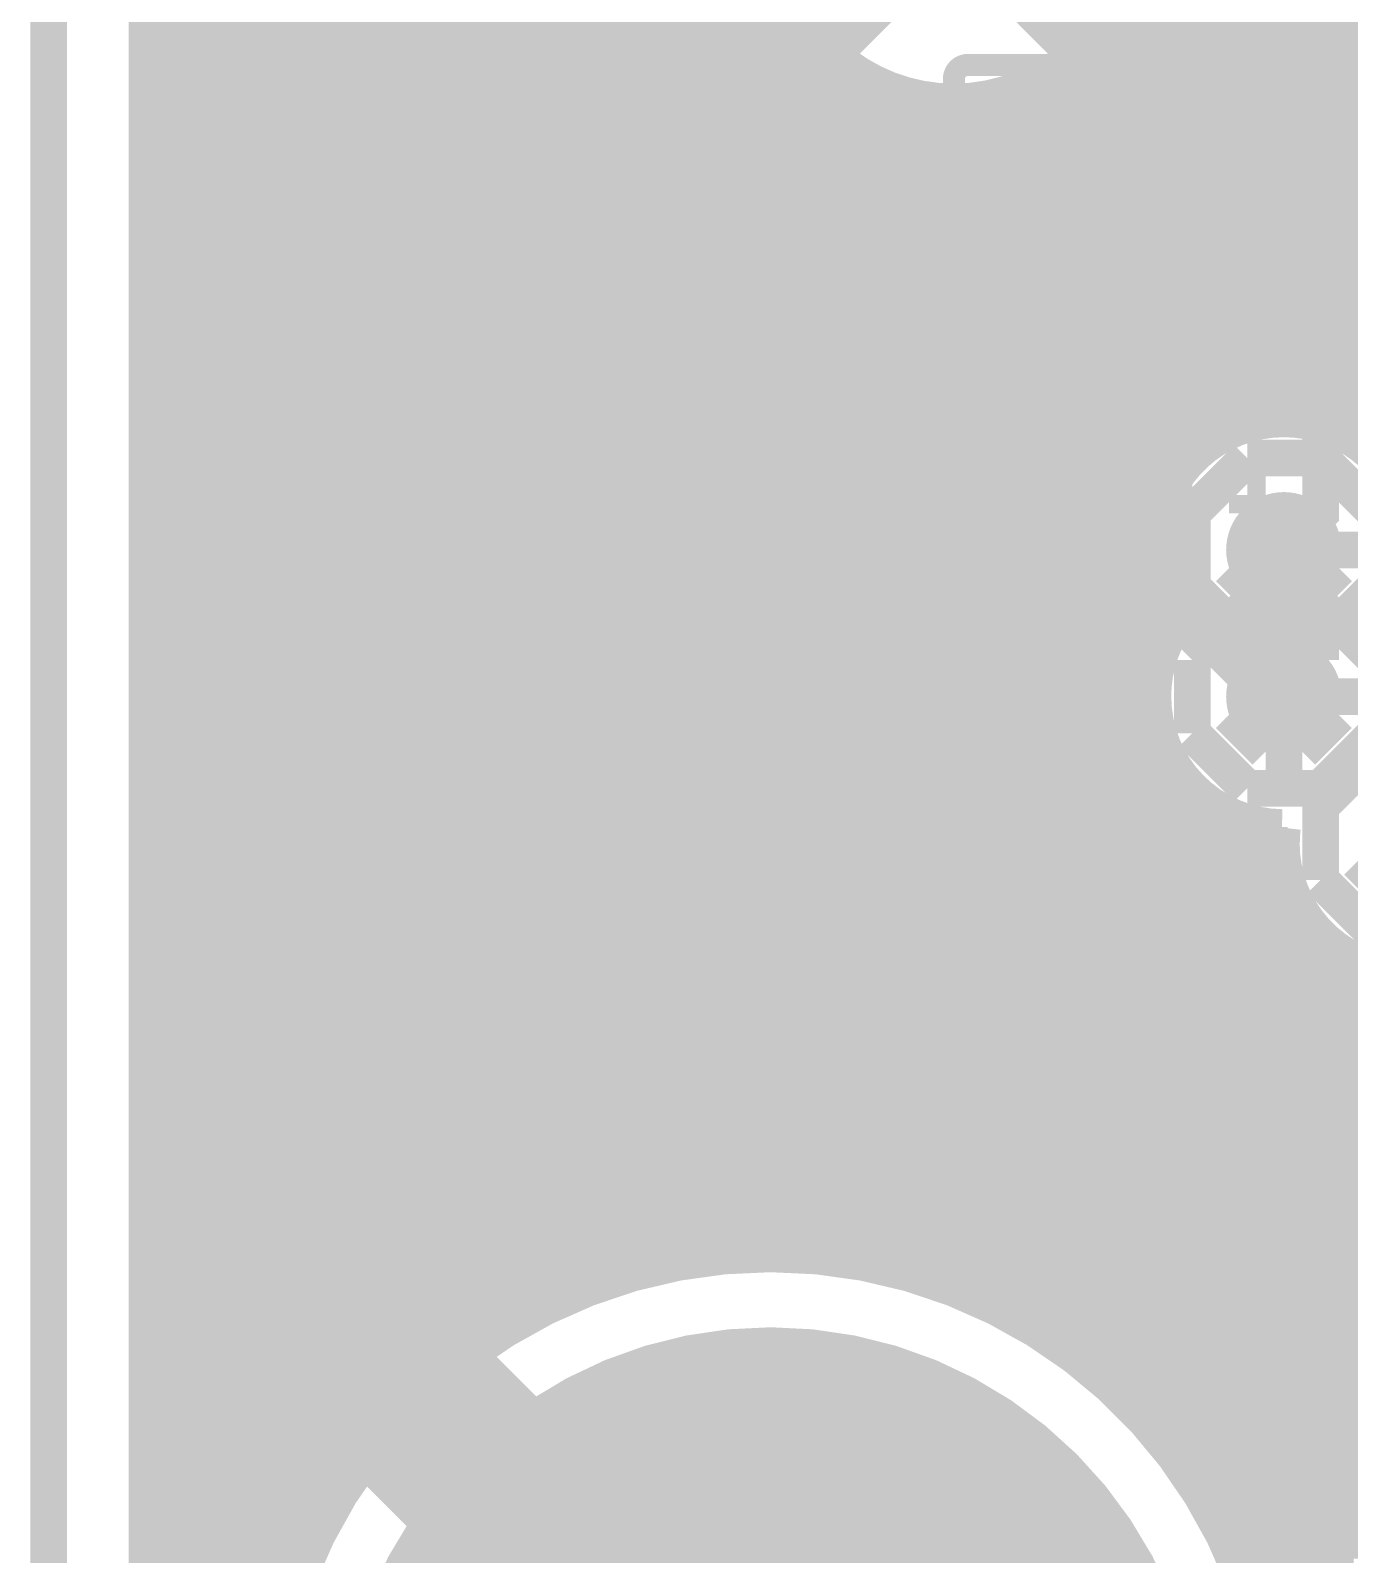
# Model space of a CAD drawing. Extents: x -5 to 157, y -120 to 103.
# Drawn here: x -5.13 to 4.01, y 1.43 to 11.98 of the extents above; entities that cross this region are included whole.
import ezdxf

# ---------------------------------------------------------------- set-up
doc = ezdxf.new("R2010")
doc.units = 0
doc.header["$MEASUREMENT"] = 0
doc.layers.get('0').update_dxf_attribs({"linetype": 'CONTINUOUS'})
for name, color, linetype in [('22-304-2_BOT', 7, 'CONTINUOUS'), ('22-304-2_DRD', 7, 'CONTINUOUS'), ('22-304-2_DRL', 2, 'CONTINUOUS'), ('22-304-2_IN1', 4, 'CONTINUOUS'), ('22-304-2_IN2', 3, 'CONTINUOUS'), ('22-304-2_SMB', 5, 'CONTINUOUS'), ('22-304-2_SMT', 10, 'CONTINUOUS'), ('22-304-2_SST', 11, 'CONTINUOUS'), ('22-304-2_TOP', 13, 'CONTINUOUS'), ('THRUHOLE_TAP', 7, 'CONTINUOUS')]:
    doc.layers.add(name, color=color, linetype=linetype)

# ---------------------------------------------------------------- blocks, each defined once
blk = doc.blocks.new('ROUND_1')
at = {"const_width": 2.99974}
blk.add_lwpolyline([(-1.49987, 0, 1), (1.49987, 0, 1)], format="xyb", close=True, dxfattribs=at)
blk = doc.blocks.new('ROUND_39')
at = {"const_width": 0.40005}
blk.add_lwpolyline([(-0.200024, 0, 1), (0.200024, 0, 1)], format="xyb", close=True, dxfattribs=at)
blk = doc.blocks.new('ROUND_83')
at = {"const_width": 1.6002}
blk.add_lwpolyline([(-0.8001, 0, 1), (0.8001, 0, 1)], format="xyb", close=True, dxfattribs=at)
blk = doc.blocks.new('ROUND_87')
at = {"const_width": 0.10033}
blk.add_lwpolyline([(-0.050164, 0, 1), (0.050164, 0, 1)], format="xyb", close=True, dxfattribs=at)
blk = doc.blocks.new('ROUND_38')
at = {"const_width": 0.40005}
blk.add_lwpolyline([(-0.200024, 0, 1), (0.200024, 0, 1)], format="xyb", close=True, dxfattribs=at)
blk = doc.blocks.new('ROUND_80')
at = {"const_width": 0.10033}
blk.add_lwpolyline([(-0.050164, 0, 1), (0.050164, 0, 1)], format="xyb", close=True, dxfattribs=at)

msp = doc.modelspace()

# ---------------------------------------------------------------- linework, layer by layer
at = {"layer": '22-304-2_BOT'}
for points, const_width in [([(-4.318, 57.658), (-4.318, 2.52222)], 0.254), ([(-3.048, 35.56), (-3.683, 34.925), (-3.683, 24.384), (2.794, 17.907), (2.794, 8.001), (3.429, 7.366), (3.556, 7.366)], 0.254), ([(-2.667, 24.511), (-2.159, 24.511), (3.81, 18.542), (3.81, 8.636), (3.556, 8.382)], 0.254), ([(-4.0894, 23.89124), (-4.0894, 2.87782)], 0.254), ([(-3.8608, 23.66264), (-3.8608, 3.18008)], 0.254), ([(-3.6322, 23.43404), (-3.6322, 3.43662)], 0.254), ([(-3.4036, 23.20544), (-3.4036, 3.66522)], 0.254), ([(-3.175, 22.97684), (-3.175, 3.86334)], 0.254), ([(-2.9464, 22.74824), (-2.9464, 4.04114)], 0.254), ([(-2.7178, 22.51964), (-2.7178, 4.19862)], 0.254), ([(-2.4892, 22.29104), (-2.4892, 4.33832)], 0.254), ([(-2.2606, 22.06244), (-2.2606, 4.46024)], 0.254), ([(-2.032, 21.83384), (-2.032, 4.56946)], 0.254), ([(-1.8034, 21.60524), (-1.8034, 4.66344)], 0.254), ([(-1.5748, 21.37664), (-1.5748, 4.74726)], 0.254), ([(-1.3462, 21.14804), (-1.3462, 4.81584)], 0.254), ([(-1.1176, 20.91944), (-1.1176, 4.87426)], 0.254), ([(-0.889, 20.69084), (-0.889, 4.92252)], 0.254), ([(-0.6604, 20.46224), (-0.6604, 4.95808)], 0.254), ([(-0.4318, 20.23364), (-0.4318, 4.98348)], 0.254), ([(-0.2032, 20.00504), (-0.2032, 4.99618)], 0.254), ([(0.42672, 11.89482), (1.27, 12.74064)], 0.381), ([(0.0254, 12.5603), (0.0254, 5.00126)], 0.254), ([(0.22606, 12.0396), (-4.318, 12.0396)], 0.254), ([(0.254, 11.99896), (0.254, 4.99364)], 0.254), ([(0.42164, 11.811), (-4.318, 11.811)], 0.254), ([(2.159, 11.811), (2.11582, 11.811)], 0.254), ([(2.159, 11.8491), (2.159, 8.001)], 0.254), ([(0.4826, 11.7602), (0.4826, 4.9784)], 0.254), ([(2.0828, 11.78052), (2.0828, 4.5466)], 0.254), ([(0.7112, 11.61288), (0.7112, 4.95046)], 0.254), ([(1.8542, 11.62558), (1.8542, 4.64566)], 0.254), ([(0.77724, 11.5824), (-4.318, 11.5824)], 0.254), ([(0.9398, 11.52652), (0.9398, 4.91236)], 0.254), ([(1.1684, 11.48588), (1.1684, 4.86156)], 0.254), ([(1.397, 11.48842), (1.397, 4.80314)], 0.254), ([(1.6256, 11.53414), (1.6256, 4.72948)], 0.254), ([(2.159, 11.5824), (1.76022, 11.5824)], 0.254), ([(2.159, 11.3538), (-4.318, 11.3538)], 0.254), ([(2.159, 11.1252), (-4.318, 11.1252)], 0.254), ([(2.159, 10.8966), (-4.318, 10.8966)], 0.254), ([(2.159, 10.668), (-4.318, 10.668)], 0.254), ([(2.159, 10.4394), (-4.318, 10.4394)], 0.254), ([(2.159, 10.2108), (-4.318, 10.2108)], 0.254), ([(2.159, 9.9822), (-4.318, 9.9822)], 0.254), ([(2.159, 9.7536), (-4.318, 9.7536)], 0.254), ([(2.159, 9.525), (-4.318, 9.525)], 0.254), ([(2.159, 9.2964), (-4.318, 9.2964)], 0.254), ([(2.159, 9.0678), (-4.318, 9.0678)], 0.254), ([(2.159, 8.8392), (-4.318, 8.8392)], 0.254), ([(2.159, 8.6106), (-4.318, 8.6106)], 0.254), ([(2.159, 8.382), (-4.318, 8.382)], 0.254), ([(2.159, 8.1534), (-4.318, 8.1534)], 0.254), ([(2.16408, 7.9248), (-4.318, 7.9248)], 0.254), ([(2.23774, 7.6962), (-4.318, 7.6962)], 0.254), ([(2.3114, 7.58698), (2.3114, 4.43484)], 0.254), ([(2.3495, 7.54888), (2.65684, 7.239)], 0.254), ([(2.42824, 7.4676), (-4.318, 7.4676)], 0.254), ([(2.54, 7.35584), (2.54, 4.30784)], 0.254), ([(2.65684, 7.239), (-4.318, 7.239)], 0.254), ([(2.72034, 7.0104), (-4.318, 7.0104)], 0.254), ([(2.7686, 6.91388), (2.7686, 4.1656)], 0.254), ([(2.86004, 6.7818), (-4.318, 6.7818)], 0.254), ([(2.9972, 6.64972), (2.9972, 4.00304)], 0.254), ([(3.15214, 6.5532), (-4.318, 6.5532)], 0.254), ([(3.2258, 6.52018), (3.2258, 3.8227)], 0.254), ([(3.4544, 6.4643), (3.4544, 3.61696)], 0.254), ([(3.53822, 6.3246), (-4.318, 6.3246)], 0.254), ([(3.57378, 6.096), (-4.318, 6.096)], 0.254), ([(3.67538, 5.8674), (-4.318, 5.8674)], 0.254), ([(3.683, 5.85724), (3.683, 3.38328)], 0.254), ([(3.88112, 5.6388), (-4.318, 5.6388)], 0.254), ([(3.9116, 5.61594), (3.9116, 3.11658)], 0.254), ([(5.334, 5.4102), (-4.318, 5.4102)], 0.254), ([(5.334, 5.1816), (-4.318, 5.1816)], 0.254), ([(-0.69342, 4.953), (-4.318, 4.953)], 0.254), ([(5.334, 4.953), (0.69342, 4.953)], 0.254), ([(-1.64084, 4.7244), (-4.318, 4.7244)], 0.254), ([(5.334, 4.7244), (1.64084, 4.7244)], 0.254), ([(-2.19202, 4.4958), (-4.318, 4.4958)], 0.254), ([(5.334, 4.4958), (2.19202, 4.4958)], 0.254), ([(-2.60858, 4.2672), (-4.318, 4.2672)], 0.254), ([(5.334, 4.2672), (2.60858, 4.2672)], 0.254), ([(-2.94894, 4.0386), (-4.318, 4.0386)], 0.254), ([(5.334, 4.0386), (2.94894, 4.0386)], 0.254), ([(-3.2385, 3.81), (-4.318, 3.81)], 0.254), ([(5.334, 3.81), (3.2385, 3.81)], 0.254), ([(-3.48996, 3.5814), (-4.318, 3.5814)], 0.254), ([(5.334, 3.5814), (3.48996, 3.5814)], 0.254), ([(-3.71094, 3.3528), (-4.318, 3.3528)], 0.254), ([(5.334, 3.3528), (3.71094, 3.3528)], 0.254), ([(-3.90398, 3.1242), (-4.318, 3.1242)], 0.254), ([(5.334, 3.1242), (3.90398, 3.1242)], 0.254), ([(-4.0767, 2.8956), (-4.318, 2.8956)], 0.254), ([(5.334, 2.8956), (4.0767, 2.8956)], 0.254), ([(-4.23164, 2.667), (-4.318, 2.667)], 0.254)]:
    msp.add_lwpolyline(points, dxfattribs=dict(at, const_width=const_width))
at = {"layer": '22-304-2_BOT', "const_width": 0.254}
for points in [[(0.0127, 12.74064, 0.4142136), (1.27, 11.48334)], [(1.27, 11.48334, 0.1985414), (2.15778, 11.85033)], [(2.159, 8.001, 0.1989124), (2.34499, 7.55199)], [(2.159, 8.001, 0.1989124), (2.34499, 7.55199)], [(2.65684, 7.239, 0.3697049), (3.5433, 6.45922)], [(3.54584, 6.45922, 0.0302284), (3.53923, 6.35)], [(3.53822, 6.35, 0.4142136), (4.445, 5.44322)], [(0, 5.00126, 0.2665937), (-4.31851, 2.52252)], [(5.00126, 0, 0.4142136), (0, 5.00126)]]:
    msp.add_lwpolyline(points, format="xyb", dxfattribs=at)
at = {"layer": '22-304-2_DRD', "const_width": 0.254}
for points in [[(44.99864, -115.99926), (44.99864, 25.99944), (48.00092, 28.99918), (86.79942, 28.99918), (89.79916, 25.99944), (89.79916, -31.0007), (92.7989, -34.00044), (136.79932, -34.00044), (139.79906, -31.0007), (139.79906, 58.0009), (136.79932, 61.00064), (115.30076, 61.00064), (107.29976, 68.9991), (107.29976, 94.99854), (99.29876, 102.99954), (35.49904, 102.99954), (27.50058, 94.99854), (27.50058, 68.9991), (19.49958, 61.00064), (-1.99898, 61.00064), (-4.99872, 58.0009), (-4.99872, -2.99974), (18.00098, -25.99944), (18.00098, -115.99926)], [(3.302, 9.017), (2.921, 8.636)], [(3.81, 9.017), (3.302, 9.017)], [(4.191, 8.636), (3.81, 9.017)], [(3.302, 8.763), (3.302, 8.636)], [(3.429, 8.763), (3.302, 8.763)], [(3.429, 8.636), (3.429, 8.763)], [(3.683, 8.763), (3.683, 8.636)], [(3.81, 8.763), (3.683, 8.763)], [(3.81, 8.636), (3.81, 8.763)], [(2.921, 8.636), (2.921, 8.128)], [(3.302, 8.636), (3.429, 8.636)], [(3.683, 8.636), (3.81, 8.636)], [(3.429, 8.001), (3.175, 8.255)], [(3.937, 8.255), (3.683, 8.001)], [(2.921, 8.128), (3.302, 7.747)], [(3.81, 7.747), (4.191, 8.128)], [(3.302, 8.001), (2.921, 7.62)], [(3.81, 8.001), (3.302, 8.001)], [(3.683, 8.001), (3.429, 8.001)], [(4.191, 7.62), (3.81, 8.001)], [(3.302, 7.747), (3.81, 7.747)], [(3.302, 7.747), (3.302, 7.62)], [(3.429, 7.747), (3.302, 7.747)], [(3.429, 7.62), (3.429, 7.747)], [(3.683, 7.747), (3.683, 7.62)], [(3.81, 7.747), (3.683, 7.747)], [(3.81, 7.62), (3.81, 7.747)], [(2.921, 7.62), (2.921, 7.112)], [(3.302, 7.62), (3.429, 7.62)], [(3.683, 7.62), (3.81, 7.62)], [(3.429, 6.985), (3.175, 7.239)], [(3.937, 7.239), (3.683, 6.985)], [(2.921, 7.112), (3.302, 6.731)], [(3.81, 6.731), (4.191, 7.112)], [(3.683, 6.985), (3.429, 6.985)], [(4.191, 6.985), (3.81, 6.604)], [(3.302, 6.731), (3.81, 6.731)], [(3.81, 6.604), (3.81, 6.096)], [(4.318, 5.969), (4.064, 6.223)], [(3.81, 6.096), (4.191, 5.715)]]:
    msp.add_lwpolyline(points, dxfattribs=at)
at = {"layer": '22-304-2_DRL', "const_width": 0.254}
msp.add_lwpolyline([(44.99864, -115.99926), (44.99864, 25.99944), (48.00092, 28.99918), (86.79942, 28.99918), (89.79916, 25.99944), (89.79916, -31.0007), (92.7989, -34.00044), (136.79932, -34.00044), (139.79906, -31.0007), (139.79906, 58.0009), (136.79932, 61.00064), (115.30076, 61.00064), (107.29976, 68.9991), (107.29976, 94.99854), (99.29876, 102.99954), (35.49904, 102.99954), (27.50058, 94.99854), (27.50058, 68.9991), (19.49958, 61.00064), (-1.99898, 61.00064), (-4.99872, 58.0009), (-4.99872, -2.99974), (18.00098, -25.99944), (18.00098, -115.99926)], dxfattribs=at)
at = {"layer": '22-304-2_IN1', "const_width": 0.254}
for points in [[(82.296, 102.362), (36.068, 102.362), (28.702, 94.996), (28.702, 68.326), (20.574, 60.198), (-1.778, 60.198), (-4.191, 57.785), (-4.191, -2.667), (18.669, -25.527)], [(-3.9624, 58.0136), (-3.9624, -2.8956)], [(-1.6764, 35.74034), (-1.6764, 3.08102)], [(-3.7338, 34.96564), (-3.7338, -3.1242)], [(4.0386, 27.13736), (4.0386, 9.14908)], [(-1.4478, 26.88336), (-1.4478, 3.19532)], [(3.81, 26.4922), (3.81, 9.25322)], [(-1.2192, 26.416), (-1.2192, 3.2893)], [(-0.9906, 26.16708), (-0.9906, 3.3655)], [(3.5814, 26.2128), (3.5814, 9.28878)], [(-0.762, 26.00452), (-0.762, 3.42392)], [(3.3528, 26.035), (3.3528, 9.26592)], [(-0.5334, 25.8953), (-0.5334, 3.4671)], [(2.8956, 25.83942), (2.8956, 9.0043)], [(3.1242, 25.91562), (3.1242, 9.17956)], [(-0.3048, 25.82672), (-0.3048, 3.49504)], [(-0.0762, 25.79878), (-0.0762, 3.50774)], [(2.667, 25.80132), (2.667, 8.56488)], [(-3.5052, 24.16302), (-3.5052, 0.13208)], [(-1.905, 24.01824), (-1.905, 2.94386)], [(-3.2766, 23.8379), (-3.2766, 1.25222)], [(-2.1336, 23.77694), (-2.1336, 2.78384)], [(-3.048, 23.68804), (-3.048, 1.73482)], [(-2.8194, 23.61692), (-2.8194, 2.08534)], [(-2.3622, 23.65502), (-2.3622, 2.59334)], [(-2.5908, 23.60676), (-2.5908, 2.36474)], [(2.4384, 12.27582), (2.4384, 2.52222)], [(0.1524, 12.16406), (0.1524, 3.5052)], [(0.30226, 11.938), (-4.191, 11.938)], [(2.2098, 11.90498), (2.2098, 2.72288)], [(15.37716, 11.938), (2.23774, 11.938)], [(0.381, 11.8491), (0.381, 3.48742)], [(0.54864, 11.7094), (-4.191, 11.7094)], [(1.9812, 11.70178), (1.9812, 2.89306)], [(15.2654, 11.7094), (1.98882, 11.7094)], [(0.6096, 11.66876), (0.6096, 3.4544)], [(15.22222, 11.4808), (-4.191, 11.4808)], [(0.8382, 11.55954), (0.8382, 3.40614)], [(1.0668, 11.49858), (1.0668, 3.3401)], [(1.2954, 11.48334), (1.2954, 3.25882)], [(1.524, 11.50874), (1.524, 3.15976)], [(1.7526, 11.57732), (1.7526, 3.03784)], [(9.59612, 11.2522), (-4.191, 11.2522)], [(9.39038, 11.0236), (-4.191, 11.0236)], [(9.28878, 10.795), (-4.191, 10.795)], [(9.25322, 10.5664), (-4.191, 10.5664)], [(9.27608, 10.3378), (-4.191, 10.3378)], [(9.36244, 10.1092), (-4.191, 10.1092)], [(9.5377, 9.8806), (-4.191, 9.8806)], [(9.97712, 9.652), (-4.191, 9.652)], [(11.5824, 9.4234), (-4.191, 9.4234)], [(3.15214, 9.1948), (-4.191, 9.1948)], [(11.53922, 9.1948), (3.95986, 9.1948)], [(2.86004, 8.9662), (-4.191, 8.9662)], [(2.72034, 8.7376), (-4.191, 8.7376)], [(2.65684, 8.509), (-4.191, 8.509)], [(2.6543, 8.2804), (-4.191, 8.2804)], [(2.667, 8.19912), (2.667, 7.54888)], [(2.71018, 8.0518), (-4.191, 8.0518)], [(2.77114, 7.8232), (-4.191, 7.8232)], [(2.67716, 7.5946), (-4.191, 7.5946)], [(2.64922, 7.366), (-4.191, 7.366)], [(2.667, 7.18312), (2.667, 2.27838)], [(2.67716, 7.1374), (-4.191, 7.1374)], [(2.77114, 6.9088), (-4.191, 6.9088)], [(2.8956, 6.7437), (2.8956, 1.97866)], [(2.96164, 6.6802), (-4.191, 6.6802)], [(3.1242, 6.56844), (3.1242, 1.59512)], [(3.5433, 6.4516), (-4.191, 6.4516)], [(3.3528, 6.48208), (3.3528, 1.03124)], [(3.54584, 6.223), (-4.191, 6.223)], [(3.60934, 5.9944), (-4.191, 5.9944)], [(3.5814, 6.0706), (3.5814, -10.4394)], [(3.74904, 5.7658), (-4.191, 5.7658)], [(3.81, 5.7023), (3.81, -10.668)], [(4.04114, 5.5372), (-4.191, 5.5372)], [(4.0386, 5.5372), (4.0386, 4.42468)], [(10.85088, 5.3086), (-4.191, 5.3086)], [(17.78, 5.08), (-4.191, 5.08)], [(17.78, 4.8514), (-4.191, 4.8514)], [(17.78, 4.6228), (-4.191, 4.6228)], [(4.00304, 4.3942), (-4.191, 4.3942)], [(3.85318, 4.1656), (-4.191, 4.1656)], [(3.81, 3.937), (-4.191, 3.937)], [(3.81, 3.937), (3.81, -8.255)], [(3.81, 3.7084), (-4.191, 3.7084)], [(-0.44196, 3.4798), (-4.191, 3.4798)], [(3.81, 3.4798), (0.44196, 3.4798)], [(-1.31572, 3.2512), (-4.191, 3.2512)], [(3.81, 3.2512), (1.31572, 3.2512)], [(-1.78054, 3.0226), (-4.191, 3.0226)], [(3.81, 3.0226), (1.78054, 3.0226)], [(-2.1209, 2.794), (-4.191, 2.794)], [(3.81, 2.794), (2.1209, 2.794)], [(-2.39268, 2.5654), (-4.191, 2.5654)], [(3.81, 2.5654), (2.39268, 2.5654)], [(-2.6162, 2.3368), (-4.191, 2.3368)], [(3.81, 2.3368), (2.6162, 2.3368)], [(-2.80416, 2.1082), (-4.191, 2.1082)], [(3.81, 2.1082), (2.80416, 2.1082)], [(-2.96164, 1.8796), (-4.191, 1.8796)], [(3.81, 1.8796), (2.96164, 1.8796)], [(-3.09372, 1.651), (-4.191, 1.651)], [(3.81, 1.651), (3.09372, 1.651)], [(-3.20548, 1.4224), (-4.191, 1.4224)], [(3.81, 1.4224), (3.20548, 1.4224)]]:
    msp.add_lwpolyline(points, dxfattribs=at)
for points in [[(0.0127, 12.74064, 0.4142136), (1.27, 11.48334)], [(1.27, 11.48334, 0.4142136), (2.5273, 12.74064)], [(3.556, 9.28878, 0.4142136), (2.64922, 8.382)], [(4.46278, 8.382, 0.4142136), (3.556, 9.28878)], [(2.64922, 8.382, 0.1496562), (2.80465, 7.87433)], [(2.80416, 7.874, 0.1496559), (2.64863, 7.366)], [(2.64922, 7.366, 0.410118), (3.5433, 6.45922)], [(3.54584, 6.45922, 0.0302284), (3.53923, 6.35)], [(3.53822, 6.35, 0.4142136), (4.445, 5.44322)], [(4.445, 4.572, 0.4142136), (3.81, 3.937)], [(0, 3.50774, 0.4142136), (-3.50774, 0)], [(3.50774, 0, 0.4142136), (0, 3.50774)]]:
    msp.add_lwpolyline(points, format="xyb", dxfattribs=at)
at = {"layer": '22-304-2_IN2'}
for points, const_width in [([(0, 0), (-2.54, 2.54), (-2.54, 19.05), (5.08, 26.67), (5.08, 29.21), (5.715, 29.845), (14.605, 29.845), (19.99996, 35.23996), (19.99996, 41.00068), (13.97, 47.03064), (13.97, 55.88), (15.875, 57.785), (20.955, 57.785), (29.21, 66.04), (29.21, 84.709), (32.4993, 88.00084)], 1.27), ([(20.193, 60.452), (-1.524, 60.452), (-4.318, 57.658), (-4.318, -2.54)], 0.254), ([(-4.0894, 57.8866), (-4.0894, -2.7686)], 0.254), ([(-3.8608, 34.93262), (-3.8608, -2.9972)], 0.254), ([(3.9116, 23.71598), (3.9116, 9.34466)], 0.254), ([(3.683, 23.48738), (3.683, 9.40054)], 0.254), ([(3.4544, 23.25878), (3.4544, 9.40308)], 0.254), ([(3.2258, 23.03018), (3.2258, 9.35228)], 0.254), ([(2.9972, 22.80158), (2.9972, 9.24306)], 0.254), ([(2.7686, 22.57298), (2.7686, 9.03986)], 0.254), ([(-0.2032, 19.60118), (-0.2032, 3.6195)], 0.254), ([(-0.4318, 19.37258), (-0.4318, 3.59918)], 0.254), ([(-0.6604, 19.14398), (-0.6604, 3.56616)], 0.254), ([(-3.80238, 19.05), (-3.80238, 2.54)], 0.254), ([(-0.889, 18.91538), (-0.889, 3.51536)], 0.254), ([(-1.1176, 18.68678), (-1.1176, 3.44932)], 0.254), ([(-1.27762, 18.52676), (-1.27762, 3.39344)], 0.254), ([(0.3429, 11.811), (1.27, 12.74064)], 0.381), ([(2.1971, 11.811), (1.27, 12.74064)], 0.381), ([(0.0254, 12.1539), (0.0254, 3.62458)], 0.254), ([(2.54, 12.20978), (2.54, 8.52678)], 0.254), ([(-3.80238, 12.0396), (-4.318, 12.0396)], 0.254), ([(0.08636, 12.0396), (-1.27762, 12.0396)], 0.254), ([(15.3035, 12.0396), (2.45364, 12.0396)], 0.254), ([(-3.80238, 11.811), (-4.318, 11.811)], 0.254), ([(0.254, 11.811), (-1.27762, 11.811)], 0.254), ([(0.254, 11.811), (0.254, 3.61696)], 0.254), ([(15.1765, 11.811), (2.28346, 11.811)], 0.254), ([(2.3114, 11.84148), (2.3114, 2.794)], 0.254), ([(0.4826, 11.61034), (0.4826, 3.5941)], 0.254), ([(2.0828, 11.62812), (2.0828, 2.96926)], 0.254), ([(-3.80238, 11.5824), (-4.318, 11.5824)], 0.254), ([(0.52578, 11.5824), (-1.27762, 11.5824)], 0.254), ([(0.7112, 11.48334), (0.7112, 3.556)], 0.254), ([(1.8542, 11.4935), (1.8542, 3.11658)], 0.254), ([(15.113, 11.5824), (2.01422, 11.5824)], 0.254), ([(0.9398, 11.4046), (0.9398, 3.50266)], 0.254), ([(1.6256, 11.40968), (1.6256, 3.24104)], 0.254), ([(-3.80238, 11.3538), (-4.318, 11.3538)], 0.254), ([(9.53262, 11.3538), (-1.27762, 11.3538)], 0.254), ([(1.1684, 11.3665), (1.1684, 3.43154)], 0.254), ([(1.397, 11.36904), (1.397, 3.34518)], 0.254), ([(-3.80238, 11.1252), (-4.318, 11.1252)], 0.254), ([(9.31672, 11.1252), (-1.27762, 11.1252)], 0.254), ([(-3.80238, 10.8966), (-4.318, 10.8966)], 0.254), ([(9.19734, 10.8966), (-1.27762, 10.8966)], 0.254), ([(-3.80238, 10.668), (-4.318, 10.668)], 0.254), ([(9.14146, 10.668), (-1.27762, 10.668)], 0.254), ([(-3.80238, 10.4394), (-4.318, 10.4394)], 0.254), ([(9.13892, 10.4394), (-1.27762, 10.4394)], 0.254), ([(-3.80238, 10.2108), (-4.318, 10.2108)], 0.254), ([(9.18718, 10.2108), (-1.27762, 10.2108)], 0.254), ([(-3.80238, 9.9822), (-4.318, 9.9822)], 0.254), ([(9.29894, 9.9822), (-1.27762, 9.9822)], 0.254), ([(-3.80238, 9.7536), (-4.318, 9.7536)], 0.254), ([(9.50214, 9.7536), (-1.27762, 9.7536)], 0.254), ([(-3.80238, 9.525), (-4.318, 9.525)], 0.254), ([(10.01522, 9.525), (-1.27762, 9.525)], 0.254), ([(-3.80238, 9.2964), (-4.318, 9.2964)], 0.254), ([(3.08864, 9.2964), (-1.27762, 9.2964)], 0.254), ([(11.43, 9.2964), (4.02082, 9.2964)], 0.254), ([(-3.80238, 9.0678), (-4.318, 9.0678)], 0.254), ([(2.79146, 9.0678), (-1.27762, 9.0678)], 0.254), ([(-3.80238, 8.8392), (-4.318, 8.8392)], 0.254), ([(2.63652, 8.8392), (-1.27762, 8.8392)], 0.254), ([(-3.80238, 8.6106), (-4.318, 8.6106)], 0.254), ([(2.55524, 8.6106), (-1.27762, 8.6106)], 0.254), ([(-3.80238, 8.382), (-4.318, 8.382)], 0.254), ([(2.52984, 8.382), (-1.27762, 8.382)], 0.254), ([(2.54, 8.23722), (2.54, 7.51078)], 0.254), ([(-3.80238, 8.1534), (-4.318, 8.1534)], 0.254), ([(2.55524, 8.1534), (-1.27762, 8.1534)], 0.254), ([(-3.80238, 7.9248), (-4.318, 7.9248)], 0.254), ([(2.63652, 7.9248), (-1.27762, 7.9248)], 0.254), ([(-3.80238, 7.6962), (-4.318, 7.6962)], 0.254), ([(2.58318, 7.6962), (-1.27762, 7.6962)], 0.254), ([(-3.80238, 7.4676), (-4.318, 7.4676)], 0.254), ([(2.53492, 7.4676), (-1.27762, 7.4676)], 0.254), ([(-3.80238, 7.239), (-4.318, 7.239)], 0.254), ([(2.53746, 7.239), (-1.27762, 7.239)], 0.254), ([(2.54, 7.22122), (2.54, 2.58826)], 0.254), ([(-3.80238, 7.0104), (-4.318, 7.0104)], 0.254), ([(2.59334, 7.0104), (-1.27762, 7.0104)], 0.254), ([(-3.80238, 6.7818), (-4.318, 6.7818)], 0.254), ([(2.71272, 6.7818), (-1.27762, 6.7818)], 0.254), ([(2.7686, 6.70814), (2.7686, 2.34188)], 0.254), ([(-3.80238, 6.5532), (-4.318, 6.5532)], 0.254), ([(2.92862, 6.5532), (-1.27762, 6.5532)], 0.254), ([(2.9972, 6.50494), (2.9972, 2.03962)], 0.254), ([(-3.80238, 6.3246), (-4.318, 6.3246)], 0.254), ([(3.41884, 6.3246), (-1.27762, 6.3246)], 0.254), ([(3.2258, 6.39318), (3.2258, 1.65608)], 0.254), ([(-3.80238, 6.096), (-4.318, 6.096)], 0.254), ([(3.44932, 6.096), (-1.27762, 6.096)], 0.254), ([(3.4544, 6.08076), (3.4544, 1.10236)], 0.254), ([(-3.80238, 5.8674), (-4.318, 5.8674)], 0.254), ([(3.53822, 5.8674), (-1.27762, 5.8674)], 0.254), ([(-3.80238, 5.6388), (-4.318, 5.6388)], 0.254), ([(3.70586, 5.6388), (-1.27762, 5.6388)], 0.254), ([(3.683, 5.66166), (3.683, -7.61238)], 0.254), ([(3.9116, 5.4737), (3.9116, -7.84098)], 0.254), ([(-3.80238, 5.4102), (-4.318, 5.4102)], 0.254), ([(4.03352, 5.4102), (-1.27762, 5.4102)], 0.254), ([(-3.80238, 5.1816), (-4.318, 5.1816)], 0.254), ([(10.83564, 5.1816), (-1.27762, 5.1816)], 0.254), ([(-3.80238, 4.953), (-4.318, 4.953)], 0.254), ([(19.42846, 4.953), (-1.27762, 4.953)], 0.254), ([(-3.80238, 4.7244), (-4.318, 4.7244)], 0.254), ([(19.42592, 4.7244), (-1.27762, 4.7244)], 0.254), ([(-3.80238, 4.4958), (-4.318, 4.4958)], 0.254), ([(19.47418, 4.4958), (-1.27762, 4.4958)], 0.254), ([(-3.80238, 4.2672), (-4.318, 4.2672)], 0.254), ([(19.58594, 4.2672), (-1.27762, 4.2672)], 0.254), ([(-3.80238, 4.0386), (-4.318, 4.0386)], 0.254), ([(14.81328, 4.0386), (-1.27762, 4.0386)], 0.254), ([(-3.80238, 3.81), (-4.318, 3.81)], 0.254), ([(14.55928, 3.81), (-1.27762, 3.81)], 0.254), ([(-3.80238, 3.5814), (-4.318, 3.5814)], 0.254), ([(-0.56896, 3.5814), (-1.27762, 3.5814)], 0.254), ([(14.42466, 3.5814), (0.56896, 3.5814)], 0.254), ([(-3.80238, 3.3528), (-4.318, 3.3528)], 0.254), ([(14.35608, 3.3528), (1.38176, 3.3528)], 0.254), ([(-3.80238, 3.1242), (-4.318, 3.1242)], 0.254), ([(14.34084, 3.1242), (1.8415, 3.1242)], 0.254), ([(-3.80238, 2.8956), (-4.318, 2.8956)], 0.254), ([(14.37894, 2.8956), (2.18186, 2.8956)], 0.254), ([(-3.80238, 2.667), (-4.318, 2.667)], 0.254), ([(14.47546, 2.667), (2.45618, 2.667)], 0.254), ([(-3.7973, 2.4384), (-4.318, 2.4384)], 0.254), ([(14.65326, 2.4384), (2.68478, 2.4384)], 0.254), ([(-3.75666, 2.2098), (-4.318, 2.2098)], 0.254), ([(15.01902, 2.2098), (2.87528, 2.2098)], 0.254), ([(-3.6703, 1.9812), (-4.318, 1.9812)], 0.254), ([(-3.6322, 1.90754), (-3.6322, -3.2258)], 0.254), ([(32.37738, 1.9812), (3.03784, 1.9812)], 0.254), ([(-3.52552, 1.7526), (-4.318, 1.7526)], 0.254), ([(8.33628, 1.7526), (3.175, 1.7526)], 0.254), ([(-3.43154, 1.64846), (-3.29438, 1.5113)], 0.254), ([(-3.4036, 1.61798), (-3.4036, 1.24968)], 0.254), ([(-3.30708, 1.524), (-4.318, 1.524)], 0.254), ([(8.08228, 1.524), (3.2893, 1.524)], 0.254)]:
    msp.add_lwpolyline(points, dxfattribs=dict(at, const_width=const_width))
at = {"layer": '22-304-2_IN2', "const_width": 0.254}
for points in [[(-0.10668, 12.74064, 0.4142136), (1.27, 11.36396)], [(1.27, 11.36396, 0.4142136), (2.64668, 12.74064)], [(3.556, 9.40816, 0.4142136), (2.52984, 8.382)], [(4.58216, 8.382, 0.4142136), (3.556, 9.40816)], [(2.52984, 8.382, 0.130208), (2.66442, 7.87398)], [(2.66446, 7.874, 0.130208), (2.52989, 7.366)], [(2.52984, 7.366, 0.37553), (3.41884, 6.34746)], [(3.41884, 6.34746, 0.4134888), (4.445, 5.32384)], [(0, 3.62712, 0.0902645), (-1.27802, 3.3945)], [(3.62712, 0, 0.4142136), (0, 3.62712)], [(-3.80238, 2.54, 0.1989127), (-3.43264, 1.64736)], [(-3.80238, 2.54, 0.1989127), (-3.43264, 1.64736)], [(-3.29438, 1.5113, 0.1079432), (-3.62449, 0)]]:
    msp.add_lwpolyline(points, format="xyb", dxfattribs=at)
at = {"layer": '22-304-2_SST', "const_width": 0.1524}
for points in [[(0.26924, 12.90574), (-0.03048, 12.60602), (-0.03048, 11.2395), (1.97104, 11.2395), (1.97104, 11.14044), (2.27076, 11.14044), (3.26898, 11.14044), (3.26898, 16.93926), (2.27076, 16.93926), (1.97104, 16.93926), (-0.3302, 16.93926), (-0.3302, 14.85392), (-0.03048, 14.85392), (0.26924, 14.5542), (0.26924, 16.54048), (1.97104, 16.54048), (2.18186, 16.62684), (2.27076, 16.8402), (2.27076, 16.93926)], [(0.4699, 11.53922), (0.4699, 13.7287), (0.4699, 16.54048)], [(2.27076, 11.44016), (2.27076, 11.2395), (2.18186, 11.45286), (1.97104, 11.53922), (0.26924, 11.53922), (0.26924, 12.90574), (0.26924, 13.40358), (0.06858, 13.40358), (-0.3302, 13.40358), (-0.3302, 13.081), (-0.18034, 13.081), (0.06858, 13.40358)], [(-0.03048, 12.60602), (-0.3302, 12.60602), (-0.3302, 11.14044), (1.97104, 11.14044)], [(1.27, 11.53922), (1.27, 11.64082)], [(1.36906, 11.73988), (1.97104, 11.73988)], [(0.26924, 11.53922), (-0.03048, 11.2395)], [(2.18186, 11.45286), (1.97104, 11.2395)], [(2.27076, 11.14044), (2.27076, 11.2395)]]:
    msp.add_lwpolyline(points, dxfattribs=at)
for points in [[(1.36906, 11.73988, 0.4142136), (1.27, 11.64082)], [(2.27076, 11.44016, 0.4142136), (1.97104, 11.73988)]]:
    msp.add_lwpolyline(points, format="xyb", dxfattribs=at)
at = {"layer": '22-304-2_TOP'}
for points, const_width in [([(-4.0894, 57.8866), (-4.0894, 2.87782)], 0.254), ([(-4.318, 57.658), (-4.318, 2.52222)], 0.254), ([(-3.8608, 35.15614), (-3.8608, 3.18008)], 0.254), ([(-3.6322, 34.86404), (-3.6322, 3.43662)], 0.254), ([(-1.5748, 24.384), (-1.5748, 4.74726)], 0.254), ([(-1.3462, 24.384), (-1.3462, 4.81584)], 0.254), ([(-1.1176, 24.384), (-1.1176, 4.87426)], 0.254), ([(-0.889, 24.384), (-0.889, 4.92252)], 0.254), ([(-0.6604, 24.384), (-0.6604, 4.95808)], 0.254), ([(-0.4318, 24.384), (-0.4318, 4.98348)], 0.254), ([(-0.2032, 24.384), (-0.2032, 4.99618)], 0.254), ([(-1.8034, 24.2316), (-1.8034, 4.66344)], 0.254), ([(-3.4036, 23.98014), (-3.4036, 3.66522)], 0.254), ([(-2.032, 23.8633), (-2.032, 4.56946)], 0.254), ([(-3.175, 23.75916), (-3.175, 3.86334)], 0.254), ([(-2.9464, 23.6474), (-2.9464, 4.04114)], 0.254), ([(-2.4892, 23.61946), (-2.4892, 4.33832)], 0.254), ([(-2.2606, 23.6982), (-2.2606, 4.46024)], 0.254), ([(-2.7178, 23.60422), (-2.7178, 4.19862)], 0.254), ([(2.9972, 17.3609), (2.9972, 12.03706)], 0.254), ([(2.7686, 17.1323), (2.7686, 11.80846)], 0.254), ([(2.54, 16.9037), (2.54, 11.57986)], 0.254), ([(0.42672, 11.89482), (1.27, 12.74064)], 0.381), ([(2.11328, 11.89482), (1.27, 12.74064)], 0.381), ([(3.59918, 12.64158), (1.58242, 10.62482)], 0.254), ([(0.0254, 12.5603), (0.0254, 5.00126)], 0.254), ([(16.129, 11.43), (15.494, 12.065), (4.191, 12.065), (2.159, 10.033), (2.159, 6.35), (6.477, 2.032), (6.477, -2.159), (3.683, -4.953), (3.683, -9.652), (15.113, -21.082), (19.177, -21.082), (20.193, -21.082)], 0.635), ([(0.22606, 12.0396), (-4.318, 12.0396)], 0.254), ([(2.3114, 12.03452), (2.3114, 11.35126)], 0.254), ([(2.9972, 12.0396), (2.31394, 12.0396)], 0.254), ([(0.254, 11.99896), (0.254, 4.99364)], 0.254), ([(0.42164, 11.811), (-4.318, 11.811)], 0.254), ([(2.7686, 11.811), (2.11582, 11.811)], 0.254), ([(0.4826, 11.7602), (0.4826, 4.9784)], 0.254), ([(2.0828, 11.78052), (2.0828, 11.12266)], 0.254), ([(0.7112, 11.61288), (0.7112, 4.95046)], 0.254), ([(1.8542, 11.62558), (1.8542, 10.89406)], 0.254), ([(0.77724, 11.5824), (-4.318, 11.5824)], 0.254), ([(0.9398, 11.52652), (0.9398, 4.91236)], 0.254), ([(1.1684, 11.48588), (1.1684, 4.86156)], 0.254), ([(1.397, 11.48842), (1.397, 10.3505)], 0.254), ([(1.6256, 11.53414), (1.6256, 10.66546)], 0.254), ([(2.54, 11.5824), (1.76022, 11.5824)], 0.254), ([(2.3114, 11.3538), (-4.318, 11.3538)], 0.254), ([(2.0828, 11.1252), (-4.318, 11.1252)], 0.254), ([(1.8542, 10.8966), (-4.318, 10.8966)], 0.254), ([(1.6256, 10.668), (-4.318, 10.668)], 0.254), ([(1.44018, 10.4394), (-4.318, 10.4394)], 0.254), ([(1.35128, 10.2108), (-4.318, 10.2108)], 0.254), ([(1.3335, 10.033), (1.3335, 6.35)], 0.254), ([(1.3335, 9.9822), (-4.318, 9.9822)], 0.254), ([(1.3335, 9.7536), (-4.318, 9.7536)], 0.254), ([(1.3335, 9.525), (-4.318, 9.525)], 0.254), ([(1.3335, 9.2964), (-4.318, 9.2964)], 0.254), ([(1.3335, 9.0678), (-4.318, 9.0678)], 0.254), ([(1.3335, 8.8392), (-4.318, 8.8392)], 0.254), ([(1.3335, 8.6106), (-4.318, 8.6106)], 0.254), ([(1.3335, 8.382), (-4.318, 8.382)], 0.254), ([(3.556, 8.382), (4.318, 8.382), (12.827, -0.127), (14.351, -0.127)], 0.254), ([(1.3335, 8.1534), (-4.318, 8.1534)], 0.254), ([(1.3335, 7.9248), (-4.318, 7.9248)], 0.254), ([(1.3335, 7.6962), (-4.318, 7.6962)], 0.254), ([(1.3335, 7.4676), (-4.318, 7.4676)], 0.254), ([(3.556, 7.366), (4.572, 7.366), (13.208, -1.27), (14.224, -1.27)], 0.254), ([(1.3335, 7.239), (-4.318, 7.239)], 0.254), ([(1.3335, 7.0104), (-4.318, 7.0104)], 0.254), ([(1.3335, 6.7818), (-4.318, 6.7818)], 0.254), ([(1.3335, 6.5532), (-4.318, 6.5532)], 0.254), ([(1.3335, 6.3246), (-4.318, 6.3246)], 0.254), ([(1.37414, 6.096), (-4.318, 6.096)], 0.254), ([(1.397, 6.0325), (1.397, 4.80314)], 0.254), ([(1.48844, 5.8674), (-4.318, 5.8674)], 0.254), ([(1.58242, 5.75818), (5.6515, 1.6891)], 0.254), ([(1.6256, 5.715), (1.6256, 4.72948)], 0.254), ([(1.7018, 5.6388), (-4.318, 5.6388)], 0.254), ([(1.8542, 5.4864), (1.8542, 4.64566)], 0.254), ([(1.9304, 5.4102), (-4.318, 5.4102)], 0.254), ([(2.0828, 5.2578), (2.0828, 4.5466)], 0.254), ([(2.159, 5.1816), (-4.318, 5.1816)], 0.254), ([(-0.69342, 4.953), (-4.318, 4.953)], 0.254), ([(2.3876, 4.953), (0.69342, 4.953)], 0.254), ([(2.3114, 5.0292), (2.3114, 4.43484)], 0.254), ([(2.54, 4.8006), (2.54, 4.30784)], 0.254), ([(-1.64084, 4.7244), (-4.318, 4.7244)], 0.254), ([(2.6162, 4.7244), (1.64084, 4.7244)], 0.254), ([(2.7686, 4.572), (2.7686, 4.1656)], 0.254), ([(-2.19202, 4.4958), (-4.318, 4.4958)], 0.254), ([(2.8448, 4.4958), (2.19202, 4.4958)], 0.254), ([(2.9972, 4.3434), (2.9972, 4.00304)], 0.254), ([(-2.60858, 4.2672), (-4.318, 4.2672)], 0.254), ([(3.0734, 4.2672), (2.60858, 4.2672)], 0.254), ([(3.2258, 4.1148), (3.2258, 3.8227)], 0.254), ([(-2.94894, 4.0386), (-4.318, 4.0386)], 0.254), ([(3.302, 4.0386), (2.94894, 4.0386)], 0.254), ([(3.4544, 3.8862), (3.4544, 3.61696)], 0.254), ([(-3.2385, 3.81), (-4.318, 3.81)], 0.254), ([(3.5306, 3.81), (3.2385, 3.81)], 0.254), ([(-3.48996, 3.5814), (-4.318, 3.5814)], 0.254), ([(3.7592, 3.5814), (3.48996, 3.5814)], 0.254), ([(3.683, 3.6576), (3.683, 3.38328)], 0.254), ([(3.9116, 3.429), (3.9116, 3.11658)], 0.254), ([(-3.71094, 3.3528), (-4.318, 3.3528)], 0.254), ([(3.9878, 3.3528), (3.71094, 3.3528)], 0.254), ([(-3.90398, 3.1242), (-4.318, 3.1242)], 0.254), ([(4.2164, 3.1242), (3.90398, 3.1242)], 0.254), ([(-4.0767, 2.8956), (-4.318, 2.8956)], 0.254), ([(4.445, 2.8956), (4.0767, 2.8956)], 0.254), ([(-4.23164, 2.667), (-4.318, 2.667)], 0.254)]:
    msp.add_lwpolyline(points, dxfattribs=dict(at, const_width=const_width))
at = {"layer": '22-304-2_TOP', "const_width": 0.254}
for points in [[(0.0127, 12.74064, 0.4142136), (1.27, 11.48334)], [(1.27, 11.48334, 0.4142136), (2.5273, 12.74064)], [(1.5748, 10.6172, 0.1989124), (1.33282, 10.033)], [(1.5748, 10.6172, 0.1989124), (1.33282, 10.033)], [(1.3335, 6.35, 0.1989124), (1.57528, 5.76628)], [(0, 5.00126, 0.2665937), (-4.31851, 2.52252)], [(5.00126, 0, 0.4142136), (0, 5.00126)]]:
    msp.add_lwpolyline(points, format="xyb", dxfattribs=at)

# ---------------------------------------------------------------- block references
at = {"layer": '22-304-2_BOT'}
for name, p in [('ROUND_39', (3.556, 8.382)), ('ROUND_39', (3.556, 7.366)), ('ROUND_1', (0, 0))]:
    msp.add_blockref(name, p, dxfattribs=at)
at = {"layer": '22-304-2_DRL'}
for name, p in [('ROUND_87', (3.556, 8.382)), ('ROUND_87', (3.556, 7.366)), ('ROUND_83', (0, 0))]:
    msp.add_blockref(name, p, dxfattribs=at)
at = {"layer": '22-304-2_IN1'}
for name, p in [('ROUND_39', (3.556, 8.382)), ('ROUND_39', (3.556, 7.366)), ('ROUND_1', (0, 0))]:
    msp.add_blockref(name, p, dxfattribs=at)
at = {"layer": '22-304-2_IN2'}
for name, p in [('ROUND_38', (3.556, 8.382)), ('ROUND_38', (3.556, 7.366)), ('ROUND_1', (0, 0))]:
    msp.add_blockref(name, p, dxfattribs=at)
at = {"layer": '22-304-2_SMB'}
msp.add_blockref('ROUND_1', (0, 0), dxfattribs=at)
at = {"layer": '22-304-2_SMT'}
msp.add_blockref('ROUND_1', (0, 0), dxfattribs=at)
at = {"layer": '22-304-2_TOP'}
for name, p in [('ROUND_39', (3.556, 8.382)), ('ROUND_39', (3.556, 7.366)), ('ROUND_1', (0, 0))]:
    msp.add_blockref(name, p, dxfattribs=at)
at = {"layer": 'THRUHOLE_TAP'}
for name, p in [('ROUND_80', (3.556, 8.382)), ('ROUND_80', (3.556, 7.366)), ('ROUND_83', (0, 0))]:
    msp.add_blockref(name, p, dxfattribs=at)

doc.saveas('drawing.dxf')
